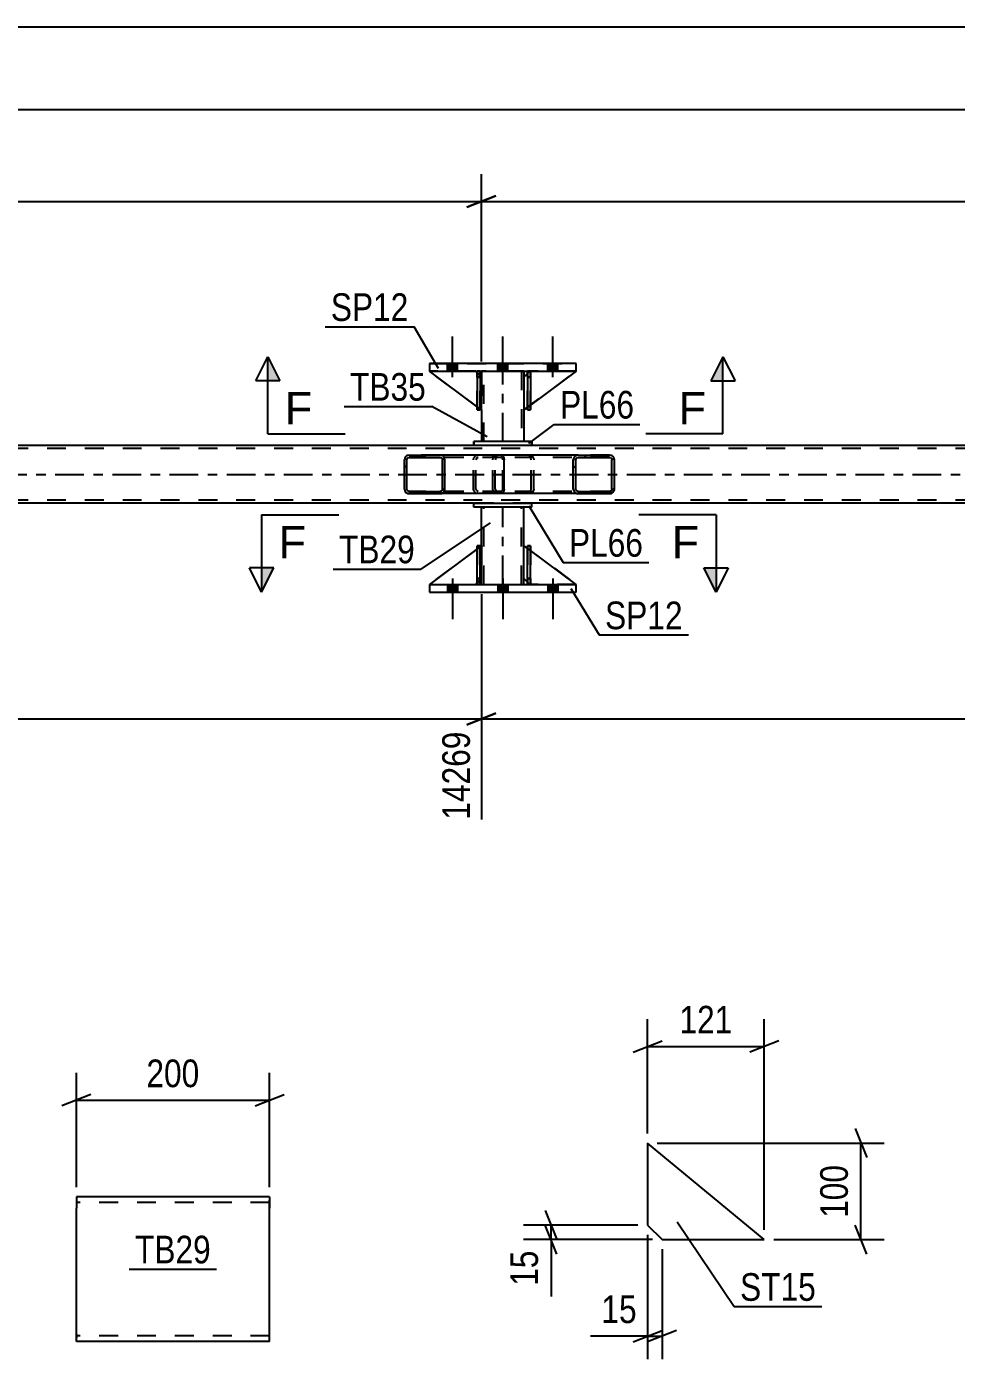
# Model space of a CAD drawing. Header units: millimetres. Extents: x 0 to 841, y 0 to 594.
# Drawn here: x 548.6 to 644.9, y 136.1 to 274.2 of the extents above; entities that cross this region are included whole.
import ezdxf

# ---------------------------------------------------------------- set-up
doc = ezdxf.new("R2010")
doc.units = ezdxf.units.MM
doc.linetypes.add('DXK_LINE_DOT2', pattern=[3.9198, 1.9599, -1.9599])
doc.linetypes.add('DXK_LINE_DOT3', pattern=[5.9187, 2.979, -0.9799, 0.9799, -0.9799])
doc.styles.add('Arial', font='arial.ttf', dxfattribs={"height": 0.2})
doc.styles.add('Arial Narrow', font='ARIALN.TTF', dxfattribs={"height": 0.2})

# ---------------------------------------------------------------- blocks, each defined once
blk = doc.blocks.new('Part-232924716-19037 - 19036')
at = {"color": 2, "linetype": 'Continuous'}
for p, q in [((612.94, 158.54), (612.94, 150.04)), ((625.03, 148.54), (612.94, 158.54)), ((612.94, 150.04), (614.44, 148.54)), ((614.44, 148.54), (625.03, 148.54))]:
    blk.add_line(p, q, dxfattribs=at)
blk = doc.blocks.new('Part-232924716-3666 - 3540')
at = {"color": 2, "linetype": 'Continuous'}
for p, q in [((594.94, 224.81), (600.94, 224.81)), ((594.94, 224.41), (594.94, 224.81)), ((600.94, 224.41), (594.94, 224.41)), ((600.94, 224.41), (600.94, 224.81))]:
    blk.add_line(p, q, dxfattribs=at)
at = {"color": 7, "linetype": 'DXK_LINE_DOT2'}
for p, q in [((600.94, 224.81), (594.94, 224.81)), ((600.94, 224.41), (594.94, 224.41))]:
    blk.add_line(p, q, dxfattribs=at)
blk = doc.blocks.new('Part-232924716-3682 - 3540')
at = {"color": 7, "linetype": 'DXK_LINE_DOT2'}
for p, q in [((595.29, 237.89), (595.29, 238.49)), ((595.29, 238.49), (595.29, 238.49)), ((595.29, 238.49), (595.29, 234.49)), ((595.61, 238.49), (595.29, 238.49)), ((595.29, 234.49), (595.29, 237.89)), ((595.29, 237.89), (595.61, 237.89)), ((595.61, 237.89), (595.61, 238.49)), ((595.61, 234.49), (595.61, 238.49)), ((595.61, 237.89), (595.61, 234.49)), ((595.29, 234.49), (595.61, 234.49))]:
    blk.add_line(p, q, dxfattribs=at)
blk = doc.blocks.new('Bolt-232924716-3545 - 3540')
at = {"linetype": 'Continuous'}
for points in [[(593.26, 216.41), (592.22, 216.41), (592.22, 215.61), (593.26, 215.61)], [(593.26, 216.41), (592.22, 216.41), (592.22, 215.61), (593.26, 215.61)], [(593.26, 216.41), (592.22, 216.41), (592.22, 215.61), (593.26, 215.61)], [(598.46, 216.41), (597.42, 216.41), (597.42, 215.61), (598.46, 215.61)], [(598.46, 216.41), (597.42, 216.41), (597.42, 215.61), (598.46, 215.61)], [(603.66, 216.41), (602.62, 216.41), (602.62, 215.61), (603.66, 215.61)], [(603.66, 216.41), (602.62, 216.41), (602.62, 215.61), (603.66, 215.61)], [(603.66, 216.41), (602.62, 216.41), (602.62, 215.61), (603.66, 215.61)]]:
    blk.add_hatch(color=1, dxfattribs=at).paths.add_polyline_path(points)
at = {"color": 1, "linetype": 'Continuous'}
for p, q in [((592.74, 217.01), (592.74, 212.81)), ((592.74, 217.01), (592.74, 212.81)), ((592.74, 217.01), (592.74, 212.81)), ((597.94, 217.01), (597.94, 212.81)), ((597.94, 217.01), (597.94, 212.81)), ((603.14, 217.01), (603.14, 212.81)), ((603.14, 217.01), (603.14, 212.81)), ((603.14, 217.01), (603.14, 212.81)), ((592.22, 216.41), (592.22, 215.61)), ((592.22, 216.41), (592.22, 215.61)), ((592.22, 216.41), (592.22, 215.61)), ((593.26, 216.41), (593.26, 215.61)), ((593.26, 216.41), (593.26, 215.61)), ((593.26, 216.41), (593.26, 215.61)), ((597.42, 216.41), (597.42, 215.61)), ((597.42, 216.41), (597.42, 215.61)), ((598.46, 216.41), (598.46, 215.61)), ((598.46, 216.41), (598.46, 215.61)), ((602.62, 216.41), (602.62, 215.61)), ((602.62, 216.41), (602.62, 215.61)), ((602.62, 216.41), (602.62, 215.61)), ((603.66, 216.41), (603.66, 215.61)), ((603.66, 216.41), (603.66, 215.61)), ((603.66, 216.41), (603.66, 215.61))]:
    blk.add_line(p, q, dxfattribs=at)
blk = doc.blocks.new('Bolt-232924716-3546 - 3540')
at = {"linetype": 'Continuous'}
for points in [[(592.22, 238.49), (593.26, 238.49), (593.26, 239.29), (592.22, 239.29)], [(592.22, 238.49), (593.26, 238.49), (593.26, 239.29), (592.22, 239.29)], [(592.22, 238.49), (593.26, 238.49), (593.26, 239.29), (592.22, 239.29)], [(597.42, 238.49), (598.46, 238.49), (598.46, 239.29), (597.42, 239.29)], [(597.42, 238.49), (598.46, 238.49), (598.46, 239.29), (597.42, 239.29)], [(602.62, 238.49), (603.66, 238.49), (603.66, 239.29), (602.62, 239.29)], [(602.62, 238.49), (603.66, 238.49), (603.66, 239.29), (602.62, 239.29)], [(602.62, 238.49), (603.66, 238.49), (603.66, 239.29), (602.62, 239.29)]]:
    blk.add_hatch(color=1, dxfattribs=at).paths.add_polyline_path(points)
at = {"color": 1, "linetype": 'Continuous'}
for p, q in [((592.74, 237.89), (592.74, 242.09)), ((592.74, 237.89), (592.74, 242.09)), ((592.74, 237.89), (592.74, 242.09)), ((597.94, 237.89), (597.94, 242.09)), ((597.94, 237.89), (597.94, 242.09)), ((603.14, 237.89), (603.14, 242.09)), ((603.14, 237.89), (603.14, 242.09)), ((603.14, 237.89), (603.14, 242.09)), ((592.22, 238.49), (592.22, 239.29)), ((592.22, 238.49), (592.22, 239.29)), ((592.22, 238.49), (592.22, 239.29)), ((593.26, 238.49), (593.26, 239.29)), ((593.26, 238.49), (593.26, 239.29)), ((593.26, 238.49), (593.26, 239.29)), ((597.42, 238.49), (597.42, 239.29)), ((597.42, 238.49), (597.42, 239.29)), ((598.46, 238.49), (598.46, 239.29)), ((598.46, 238.49), (598.46, 239.29)), ((602.62, 238.49), (602.62, 239.29)), ((602.62, 238.49), (602.62, 239.29)), ((602.62, 238.49), (602.62, 239.29)), ((603.66, 238.49), (603.66, 239.29)), ((603.66, 238.49), (603.66, 239.29)), ((603.66, 238.49), (603.66, 239.29))]:
    blk.add_line(p, q, dxfattribs=at)
blk = doc.blocks.new('Part-232924716-3637 - 3540')
at = {"color": 2, "linetype": 'Continuous'}
for p, q in [((600.49, 216.41), (600.49, 220.41)), ((600.49, 220.41), (600.81, 220.41)), ((600.81, 216.41), (600.81, 220.41)), ((600.49, 216.41), (600.49, 216.41)), ((600.81, 216.41), (600.49, 216.41))]:
    blk.add_line(p, q, dxfattribs=at)
at = {"color": 7, "linetype": 'DXK_LINE_DOT2'}
for p, q in [((600.49, 220.41), (600.49, 217.01)), ((600.81, 217.01), (600.81, 220.41)), ((600.49, 217.01), (600.49, 216.41)), ((600.49, 217.01), (600.81, 217.01)), ((600.81, 216.41), (600.81, 217.01)), ((600.81, 216.41), (600.81, 216.41))]:
    blk.add_line(p, q, dxfattribs=at)
blk = doc.blocks.new('Part-232924716-3631 - 3540')
at = {"color": 2, "linetype": 'Continuous'}
for p, q in [((605.54, 239.29), (590.34, 239.29)), ((590.34, 239.29), (590.34, 238.49)), ((605.54, 238.49), (605.54, 239.29)), ((590.34, 238.49), (605.54, 238.49))]:
    blk.add_line(p, q, dxfattribs=at)
at = {"color": 7, "linetype": 'DXK_LINE_DOT2'}
for p, q in [((590.34, 239.29), (605.54, 239.29)), ((590.34, 238.49), (605.54, 238.49))]:
    blk.add_line(p, q, dxfattribs=at)
blk = doc.blocks.new('Part-232924716-3646 - 3540')
at = {"color": 7, "linetype": 'DXK_LINE_DOT2'}
for p, q in [((600.14, 217.01), (600.14, 220.41)), ((600.14, 220.41), (605.54, 216.41)), ((600.74, 216.41), (600.14, 217.01)), ((605.54, 216.41), (600.74, 216.41))]:
    blk.add_line(p, q, dxfattribs=at)
blk = doc.blocks.new('Part-232924716-3661 - 3540')
at = {"color": 2, "linetype": 'Continuous'}
for p, q in [((600.94, 231.21), (594.94, 231.21)), ((594.94, 230.81), (594.94, 231.21)), ((600.94, 230.81), (594.94, 230.81)), ((600.94, 231.21), (600.94, 230.81))]:
    blk.add_line(p, q, dxfattribs=at)
at = {"color": 7, "linetype": 'DXK_LINE_DOT2'}
for p, q in [((594.94, 231.21), (594.94, 230.81)), ((600.94, 230.81), (600.94, 231.21))]:
    blk.add_line(p, q, dxfattribs=at)
blk = doc.blocks.new('Part-232924716-3621 - 3540')
at = {"color": 2, "linetype": 'Continuous'}
for p, q in [((600.14, 217.01), (600.14, 220.41)), ((600.49, 220.14), (600.14, 220.41)), ((605.54, 216.41), (600.81, 219.91)), ((600.49, 216.65), (600.14, 217.01))]:
    blk.add_line(p, q, dxfattribs=at)
at = {"color": 7, "linetype": 'DXK_LINE_DOT2'}
for p, q in [((600.81, 219.91), (600.49, 220.14)), ((600.74, 216.41), (600.49, 216.65)), ((605.54, 216.41), (600.74, 216.41)), ((605.54, 216.41), (605.54, 216.41)), ((605.54, 216.41), (605.54, 216.41))]:
    blk.add_line(p, q, dxfattribs=at)
blk = doc.blocks.new('Part-232924716-3626 - 3540')
at = {"color": 2, "linetype": 'Continuous'}
for p, q in [((590.34, 216.41), (590.34, 215.61)), ((590.34, 216.41), (605.54, 216.41)), ((590.34, 215.61), (605.54, 215.61)), ((605.54, 215.61), (605.54, 216.41))]:
    blk.add_line(p, q, dxfattribs=at)
at = {"color": 7, "linetype": 'DXK_LINE_DOT2'}
for p, q in [((590.34, 216.41), (605.54, 216.41)), ((590.34, 215.61), (605.54, 215.61))]:
    blk.add_line(p, q, dxfattribs=at)
blk = doc.blocks.new('Part-232924716-3634 - 3540')
at = {"color": 2, "linetype": 'Continuous'}
for p, q in [((594.94, 230.81), (345.53, 230.81)), ((736.94, 230.81), (600.94, 230.81)), ((594.94, 224.81), (78.1, 224.81)), ((736.94, 224.81), (600.94, 224.81))]:
    blk.add_line(p, q, dxfattribs=at)
at = {"color": 7, "linetype": 'DXK_LINE_DOT2'}
for p, q in [((600.94, 230.81), (594.94, 230.81)), ((736.94, 230.49), (78.1, 230.49)), ((736.94, 225.13), (78.1, 225.13)), ((600.94, 224.81), (594.94, 224.81))]:
    blk.add_line(p, q, dxfattribs=at)
at = {"color": 7, "linetype": 'DXK_LINE_DOT3'}
blk.add_line((78.1, 227.81), (736.94, 227.81), dxfattribs=at)
blk = doc.blocks.new('Part-232924716-3635 - 3540')
at = {"color": 7, "linetype": 'DXK_LINE_DOT2'}
for p, q in [((600.81, 220.41), (600.49, 220.41)), ((600.49, 217.01), (600.49, 220.41)), ((600.49, 216.41), (600.49, 220.41)), ((600.81, 220.41), (600.81, 217.01)), ((600.81, 216.41), (600.81, 220.41)), ((600.81, 217.01), (600.49, 217.01)), ((600.49, 216.41), (600.49, 217.01)), ((600.81, 217.01), (600.81, 216.41)), ((600.81, 216.41), (600.49, 216.41)), ((600.81, 216.41), (600.81, 216.41))]:
    blk.add_line(p, q, dxfattribs=at)
blk = doc.blocks.new('Part-232924716-3636 - 3540')
at = {"color": 2, "linetype": 'Continuous'}
for p, q in [((595.29, 216.41), (595.29, 220.41)), ((595.29, 220.41), (595.61, 220.41)), ((595.61, 216.41), (595.61, 220.41)), ((595.29, 216.41), (595.29, 216.41)), ((595.61, 216.41), (595.29, 216.41))]:
    blk.add_line(p, q, dxfattribs=at)
at = {"color": 7, "linetype": 'DXK_LINE_DOT2'}
for p, q in [((595.29, 220.41), (595.29, 217.01)), ((595.61, 217.01), (595.61, 220.41)), ((595.29, 217.01), (595.29, 216.41)), ((595.29, 217.01), (595.61, 217.01)), ((595.61, 216.41), (595.61, 217.01)), ((595.61, 216.41), (595.61, 216.41))]:
    blk.add_line(p, q, dxfattribs=at)
blk = doc.blocks.new('Part-232924716-3640 - 3540')
at = {"color": 7, "linetype": 'DXK_LINE_DOT2'}
for p, q in [((595.74, 220.41), (590.34, 216.41)), ((595.74, 217.01), (595.74, 220.41)), ((595.74, 220.41), (595.74, 217.01)), ((595.14, 216.41), (595.74, 217.01)), ((595.74, 217.01), (595.14, 216.41)), ((595.74, 217.01), (595.74, 217.01)), ((590.34, 216.41), (595.14, 216.41))]:
    blk.add_line(p, q, dxfattribs=at)
blk = doc.blocks.new('Part-232924716-3643 - 3540')
at = {"color": 2, "linetype": 'Continuous'}
for p, q in [((595.29, 220.08), (590.34, 216.41)), ((595.74, 220.41), (595.61, 220.31)), ((595.74, 217.01), (595.74, 220.41)), ((595.74, 217.01), (595.61, 216.88)), ((595.74, 217.01), (595.74, 217.01)), ((595.29, 216.56), (595.14, 216.41))]:
    blk.add_line(p, q, dxfattribs=at)
at = {"color": 7, "linetype": 'DXK_LINE_DOT2'}
for p, q in [((595.61, 220.31), (595.29, 220.08)), ((595.74, 217.01), (595.74, 220.41)), ((595.74, 217.01), (595.14, 216.41)), ((595.61, 216.88), (595.29, 216.56)), ((590.34, 216.41), (595.14, 216.41))]:
    blk.add_line(p, q, dxfattribs=at)
blk = doc.blocks.new('Part-232924716-3681 - 3540')
at = {"color": 2, "linetype": 'Continuous'}
for p, q in [((595.74, 220.41), (595.74, 224.41)), ((600.14, 220.41), (600.14, 224.41)), ((595.74, 216.41), (595.74, 217.01)), ((600.14, 216.41), (600.14, 217.01))]:
    blk.add_line(p, q, dxfattribs=at)
at = {"color": 7, "linetype": 'DXK_LINE_DOT2'}
for p, q in [((600.14, 224.41), (595.74, 224.41)), ((595.98, 216.41), (595.98, 224.41)), ((599.9, 216.41), (599.9, 224.41)), ((595.74, 217.01), (595.74, 220.41)), ((600.14, 217.01), (600.14, 220.41)), ((595.74, 216.41), (600.14, 216.41))]:
    blk.add_line(p, q, dxfattribs=at)
at = {"color": 7, "linetype": 'DXK_LINE_DOT3'}
blk.add_line((597.94, 216.41), (597.94, 224.41), dxfattribs=at)
blk = doc.blocks.new('Part-232924716-3683 - 3540')
at = {"color": 7, "linetype": 'DXK_LINE_DOT2'}
for p, q in [((600.49, 237.89), (600.49, 238.49)), ((600.49, 238.49), (600.49, 238.49)), ((600.49, 238.49), (600.49, 234.49)), ((600.81, 238.49), (600.49, 238.49)), ((600.49, 234.49), (600.49, 237.89)), ((600.49, 237.89), (600.81, 237.89)), ((600.81, 237.89), (600.81, 238.49)), ((600.81, 234.49), (600.81, 238.49)), ((600.81, 237.89), (600.81, 234.49)), ((600.49, 234.49), (600.81, 234.49))]:
    blk.add_line(p, q, dxfattribs=at)
blk = doc.blocks.new('Part-232924716-3684 - 3540')
at = {"color": 2, "linetype": 'Continuous'}
for p, q in [((595.61, 238.49), (595.29, 238.49)), ((595.29, 238.49), (595.29, 234.49)), ((595.61, 238.49), (595.61, 238.49)), ((595.61, 238.49), (595.61, 234.49)), ((595.61, 234.49), (595.29, 234.49))]:
    blk.add_line(p, q, dxfattribs=at)
at = {"color": 7, "linetype": 'DXK_LINE_DOT2'}
for p, q in [((595.29, 237.89), (595.29, 238.49)), ((595.61, 237.89), (595.29, 237.89)), ((595.29, 237.89), (595.29, 234.49)), ((595.61, 237.89), (595.61, 238.49)), ((595.61, 238.49), (595.61, 238.49)), ((595.61, 234.49), (595.61, 237.89))]:
    blk.add_line(p, q, dxfattribs=at)
blk = doc.blocks.new('Part-232924716-3703 - 3540')
at = {"color": 2, "linetype": 'Continuous'}
for p, q in [((600.81, 238.49), (600.49, 238.49)), ((600.49, 238.49), (600.49, 234.49)), ((600.81, 238.49), (600.81, 238.49)), ((600.81, 238.49), (600.81, 234.49)), ((600.81, 234.49), (600.49, 234.49))]:
    blk.add_line(p, q, dxfattribs=at)
at = {"color": 7, "linetype": 'DXK_LINE_DOT2'}
for p, q in [((600.49, 237.89), (600.49, 238.49)), ((600.81, 237.89), (600.49, 237.89)), ((600.49, 237.89), (600.49, 234.49)), ((600.81, 237.89), (600.81, 238.49)), ((600.81, 238.49), (600.81, 238.49)), ((600.81, 234.49), (600.81, 237.89))]:
    blk.add_line(p, q, dxfattribs=at)
blk = doc.blocks.new('Part-232924716-3706 - 3540')
at = {"color": 7, "linetype": 'DXK_LINE_DOT2'}
for p, q in [((595.74, 234.49), (590.34, 238.49)), ((590.34, 238.49), (595.14, 238.49)), ((595.14, 238.49), (595.74, 237.89)), ((595.74, 237.89), (595.14, 238.49)), ((595.74, 237.89), (595.74, 234.49)), ((595.74, 237.89), (595.74, 237.89)), ((595.74, 237.89), (595.74, 234.49))]:
    blk.add_line(p, q, dxfattribs=at)
blk = doc.blocks.new('Part-232924716-3709 - 3540')
at = {"color": 2, "linetype": 'Continuous'}
for p, q in [((595.29, 234.82), (590.34, 238.49)), ((595.29, 238.33), (595.14, 238.49)), ((595.74, 237.89), (595.61, 238.01)), ((595.74, 237.89), (595.74, 237.89)), ((595.74, 234.49), (595.74, 237.89)), ((595.61, 234.58), (595.74, 234.49)), ((595.74, 234.49), (595.74, 234.49))]:
    blk.add_line(p, q, dxfattribs=at)
at = {"color": 7, "linetype": 'DXK_LINE_DOT2'}
for p, q in [((595.14, 238.49), (590.34, 238.49)), ((595.14, 238.49), (595.74, 237.89)), ((595.61, 238.01), (595.29, 238.33)), ((595.74, 237.89), (595.74, 234.49)), ((595.61, 234.58), (595.29, 234.82))]:
    blk.add_line(p, q, dxfattribs=at)
blk = doc.blocks.new('Part-232924716-3712 - 3540')
at = {"color": 7, "linetype": 'DXK_LINE_DOT2'}
for p, q in [((600.74, 238.49), (600.14, 237.89)), ((600.14, 234.49), (605.54, 238.49)), ((600.14, 237.89), (600.14, 234.49)), ((605.54, 238.49), (600.74, 238.49))]:
    blk.add_line(p, q, dxfattribs=at)
blk = doc.blocks.new('Part-232924716-3715 - 3540')
at = {"color": 2, "linetype": 'Continuous'}
for p, q in [((600.49, 238.24), (600.14, 237.89)), ((600.14, 237.89), (600.14, 234.49)), ((605.54, 238.49), (600.81, 234.99)), ((600.49, 234.75), (600.14, 234.49))]:
    blk.add_line(p, q, dxfattribs=at)
at = {"color": 7, "linetype": 'DXK_LINE_DOT2'}
for p, q in [((600.74, 238.49), (600.49, 238.24)), ((605.54, 238.49), (600.74, 238.49)), ((600.81, 234.99), (600.49, 234.75))]:
    blk.add_line(p, q, dxfattribs=at)
blk = doc.blocks.new('Part-232924716-3716 - 3540')
at = {"color": 7, "linetype": 'DXK_LINE_DOT2'}
for p, q in [((595.61, 220.41), (595.29, 220.41)), ((595.29, 217.01), (595.29, 220.41)), ((595.29, 216.41), (595.29, 220.41)), ((595.61, 220.41), (595.61, 217.01)), ((595.61, 216.41), (595.61, 220.41)), ((595.61, 217.01), (595.29, 217.01)), ((595.29, 216.41), (595.29, 217.01)), ((595.61, 217.01), (595.61, 216.41)), ((595.61, 216.41), (595.29, 216.41)), ((595.61, 216.41), (595.61, 216.41))]:
    blk.add_line(p, q, dxfattribs=at)
blk = doc.blocks.new('Part-232924716-3799 - 3540')
at = {"linetype": 'Continuous'}
h = blk.add_hatch(dxfattribs=at)
h.set_pattern_fill('', scale=0.7, style=0, pattern_type=0)
h.set_pattern_definition([(45, (609.4706, 229.5111), (-1.57154, 1.57154), [])])
h.paths.add_polyline_path([(609.51, 229.33), (609.47, 229.51), (609.36, 229.67), (609.19, 229.77), (609, 229.81), (605.76, 229.81), (605.57, 229.77), (605.4, 229.67), (605.29, 229.51), (605.25, 229.33), (605.25, 226.29), (605.29, 226.1), (605.4, 225.95), (605.57, 225.84), (605.76, 225.81), (609, 225.81), (609.19, 225.84), (609.36, 225.95), (609.47, 226.1), (609.51, 226.29)])
h.paths.add_polyline_path([(609.23, 226.2), (609.18, 226.12), (609.1, 226.07), (609, 226.05), (605.76, 226.05), (605.67, 226.07), (605.58, 226.12), (605.53, 226.2), (605.51, 226.29), (605.51, 229.33), (605.53, 229.42), (605.58, 229.5), (605.67, 229.55), (605.76, 229.57), (609, 229.57), (609.1, 229.55), (609.18, 229.5), (609.23, 229.42), (609.25, 229.33), (609.25, 226.29)])
at = {"color": 7, "linetype": 'DXK_LINE_DOT2'}
for p, q in [((596.9, 229.33), (596.94, 229.51)), ((596.9, 226.29), (596.9, 229.33)), ((597.18, 229.42), (597.16, 229.33)), ((597.16, 226.29), (597.16, 229.33)), ((597.23, 229.5), (597.18, 229.42)), ((597.22, 229.77), (597.41, 229.81)), ((597.32, 229.55), (597.23, 229.5)), ((597.41, 229.57), (597.32, 229.55)), ((597.82, 229.81), (597.41, 229.81)), ((609, 229.57), (597.41, 229.57)), ((600.65, 229.81), (600.84, 229.77)), ((600.75, 229.55), (600.65, 229.57)), ((600.83, 229.5), (600.75, 229.55)), ((600.89, 229.42), (600.83, 229.5)), ((600.9, 229.33), (600.89, 229.42)), ((600.9, 226.29), (600.9, 229.33)), ((601.12, 229.51), (601.16, 229.33)), ((601.16, 226.29), (601.16, 229.33)), ((609, 229.81), (605.76, 229.81)), ((596.94, 226.1), (596.9, 226.29)), ((597.16, 226.29), (597.18, 226.2)), ((597.18, 226.2), (597.23, 226.12)), ((597.41, 225.81), (597.22, 225.84)), ((597.23, 226.12), (597.32, 226.07)), ((597.32, 226.07), (597.41, 226.05)), ((609, 226.05), (597.41, 226.05)), ((597.82, 225.81), (597.41, 225.81)), ((600.65, 226.05), (600.75, 226.07)), ((600.84, 225.84), (600.65, 225.81)), ((600.75, 226.07), (600.83, 226.12)), ((600.83, 226.12), (600.89, 226.2)), ((600.89, 226.2), (600.9, 226.29)), ((601.16, 226.29), (601.12, 226.1)), ((609, 225.81), (605.76, 225.81))]:
    blk.add_line(p, q, dxfattribs=at)
at = {"color": 2, "linetype": 'Continuous'}
for p, q in [((605.76, 229.81), (597.82, 229.81)), ((605.29, 229.51), (605.25, 229.33)), ((605.25, 226.29), (605.25, 229.33)), ((605.51, 229.33), (605.53, 229.42)), ((605.51, 226.29), (605.51, 229.33)), ((605.53, 229.42), (605.58, 229.5)), ((605.76, 229.81), (605.57, 229.77)), ((605.58, 229.5), (605.67, 229.55)), ((605.67, 229.55), (605.76, 229.57)), ((605.76, 229.81), (609, 229.81)), ((605.76, 229.57), (609, 229.57)), ((609.19, 229.77), (609, 229.81)), ((609, 229.57), (609.1, 229.55)), ((609.1, 229.55), (609.18, 229.5)), ((609.18, 229.5), (609.23, 229.42)), ((609.23, 229.42), (609.25, 229.33)), ((609.25, 226.29), (609.25, 229.33)), ((609.51, 229.33), (609.47, 229.51)), ((609.51, 226.29), (609.51, 229.33)), ((605.76, 225.81), (597.82, 225.81)), ((605.25, 226.29), (605.29, 226.1)), ((605.53, 226.2), (605.51, 226.29)), ((605.58, 226.12), (605.53, 226.2)), ((605.57, 225.84), (605.76, 225.81)), ((605.67, 226.07), (605.58, 226.12)), ((605.76, 226.05), (605.67, 226.07)), ((605.76, 226.05), (609, 226.05)), ((605.76, 225.81), (609, 225.81)), ((609.1, 226.07), (609, 226.05)), ((609, 225.81), (609.19, 225.84)), ((609.18, 226.12), (609.1, 226.07)), ((609.23, 226.2), (609.18, 226.12)), ((609.25, 226.29), (609.23, 226.2)), ((609.47, 226.1), (609.51, 226.29))]:
    blk.add_line(p, q, dxfattribs=at)
at = {"color": 7, "linetype": 'DXK_LINE_DOT2'}
for centre, start, end in [((597.39, 229.31), 110.7583, 155.68), ((600.67, 229.31), 24.32, 69.2417), ((597.39, 226.31), 204.32, 249.2417), ((600.67, 226.31), 290.7583, 335.68)]:
    blk.add_arc(centre, 0.496, start, end, dxfattribs=at)
at = {"color": 2, "linetype": 'Continuous'}
for centre, start, end in [((605.74, 229.31), 110.7583, 155.68), ((609.02, 229.31), 24.32, 69.2417), ((605.74, 226.31), 204.32, 249.2417), ((609.02, 226.31), 290.7583, 335.68)]:
    blk.add_arc(centre, 0.496, start, end, dxfattribs=at)
blk = doc.blocks.new('Part-232924716-3800 - 3540')
at = {"linetype": 'Continuous'}
h = blk.add_hatch(dxfattribs=at)
h.set_pattern_fill('', scale=0.7, style=0, pattern_type=0)
h.set_pattern_definition([(45, (591.9115, 229.5111), (-1.57154, 1.57154), [])])
h.paths.add_polyline_path([(591.95, 229.33), (591.91, 229.51), (591.8, 229.67), (591.64, 229.77), (591.45, 229.81), (588.26, 229.81), (588.07, 229.77), (587.91, 229.67), (587.8, 229.51), (587.76, 229.33), (587.76, 226.29), (587.8, 226.1), (587.91, 225.95), (588.07, 225.84), (588.26, 225.81), (591.45, 225.81), (591.64, 225.84), (591.8, 225.95), (591.91, 226.1), (591.95, 226.29)])
h.paths.add_polyline_path([(591.68, 226.2), (591.62, 226.12), (591.54, 226.07), (591.45, 226.05), (588.26, 226.05), (588.17, 226.07), (588.09, 226.12), (588.03, 226.2), (588.01, 226.29), (588.01, 229.33), (588.03, 229.42), (588.09, 229.5), (588.17, 229.55), (588.26, 229.57), (591.45, 229.57), (591.54, 229.55), (591.62, 229.5), (591.68, 229.42), (591.7, 229.33), (591.7, 226.29)])
at = {"color": 2, "linetype": 'Continuous'}
for p, q in [((587.8, 229.51), (587.76, 229.33)), ((587.76, 226.29), (587.76, 229.33)), ((588.01, 229.33), (588.03, 229.42)), ((588.01, 226.29), (588.01, 229.33)), ((588.03, 229.42), (588.09, 229.5)), ((588.26, 229.81), (588.07, 229.77)), ((588.09, 229.5), (588.17, 229.55)), ((588.17, 229.55), (588.26, 229.57)), ((588.26, 229.81), (591.45, 229.81)), ((588.26, 229.57), (591.45, 229.57)), ((597.82, 229.81), (591.45, 229.81)), ((591.64, 229.77), (591.45, 229.81)), ((591.45, 229.57), (591.54, 229.55)), ((591.54, 229.55), (591.62, 229.5)), ((591.62, 229.5), (591.68, 229.42)), ((591.68, 229.42), (591.7, 229.33)), ((591.7, 226.29), (591.7, 229.33)), ((591.95, 229.33), (591.91, 229.51)), ((591.95, 226.29), (591.95, 229.33)), ((597.82, 229.81), (597.92, 229.77)), ((597.92, 229.77), (598.01, 229.67)), ((598.01, 229.67), (598.07, 229.51)), ((598.07, 229.51), (598.09, 229.33)), ((598.09, 226.29), (598.09, 229.33)), ((587.76, 226.29), (587.8, 226.1)), ((588.03, 226.2), (588.01, 226.29)), ((588.09, 226.12), (588.03, 226.2)), ((588.07, 225.84), (588.26, 225.81)), ((588.17, 226.07), (588.09, 226.12)), ((588.26, 226.05), (588.17, 226.07)), ((588.26, 226.05), (591.45, 226.05)), ((588.26, 225.81), (591.45, 225.81)), ((591.54, 226.07), (591.45, 226.05)), ((591.45, 225.81), (591.64, 225.84)), ((597.82, 225.81), (591.45, 225.81)), ((591.62, 226.12), (591.54, 226.07)), ((591.68, 226.2), (591.62, 226.12)), ((591.7, 226.29), (591.68, 226.2)), ((591.91, 226.1), (591.95, 226.29)), ((597.92, 225.84), (597.82, 225.81)), ((598.01, 225.95), (597.92, 225.84)), ((598.07, 226.1), (598.01, 225.95)), ((598.09, 226.29), (598.07, 226.1))]:
    blk.add_line(p, q, dxfattribs=at)
at = {"color": 7, "linetype": 'DXK_LINE_DOT2'}
for p, q in [((591.45, 229.81), (588.26, 229.81)), ((597.82, 229.57), (588.26, 229.57)), ((594.91, 229.33), (594.95, 229.51)), ((594.91, 226.29), (594.91, 229.33)), ((595.18, 229.42), (595.16, 229.33)), ((595.16, 226.29), (595.16, 229.33)), ((595.24, 229.5), (595.18, 229.42)), ((595.22, 229.77), (595.41, 229.81)), ((595.24, 229.5), (595.26, 229.51)), ((595.26, 229.51), (595.32, 229.55)), ((595.32, 229.55), (595.41, 229.57)), ((596.9, 229.57), (596.9, 229.81)), ((597.87, 229.55), (597.82, 229.57)), ((597.91, 229.5), (597.87, 229.55)), ((597.94, 229.42), (597.91, 229.5)), ((597.95, 229.33), (597.94, 229.42)), ((597.95, 226.29), (597.95, 229.33)), ((597.82, 226.05), (588.26, 226.05)), ((591.45, 225.81), (588.26, 225.81)), ((594.95, 226.1), (594.91, 226.29)), ((595.16, 226.29), (595.18, 226.2)), ((595.18, 226.2), (595.24, 226.12)), ((595.41, 225.81), (595.22, 225.84)), ((595.24, 226.12), (595.32, 226.07)), ((595.32, 226.07), (595.41, 226.05)), ((596.9, 225.81), (596.9, 226.05)), ((597.82, 226.05), (597.87, 226.07)), ((597.87, 226.07), (597.91, 226.12)), ((597.91, 226.12), (597.94, 226.2)), ((597.94, 226.2), (597.95, 226.29))]:
    blk.add_line(p, q, dxfattribs=at)
at = {"color": 2, "linetype": 'Continuous'}
for centre, start, end in [((588.25, 229.31), 111.1941, 156.1506), ((591.46, 229.31), 23.8494, 68.8059), ((588.25, 226.3), 203.8494, 248.8059), ((591.46, 226.3), 291.1941, 336.1506)]:
    blk.add_arc(centre, 0.492, start, end, dxfattribs=at)
at = {"color": 7, "linetype": 'DXK_LINE_DOT2'}
for centre, start, end in [((595.4, 229.31), 111.1941, 156.1506), ((595.4, 226.3), 203.8494, 248.8059)]:
    blk.add_arc(centre, 0.492, start, end, dxfattribs=at)
blk = doc.blocks.new('Part-232924716-3821 - 3540')
at = {"color": 2, "linetype": 'Continuous'}
for p, q in [((595.74, 238.49), (595.74, 237.89)), ((600.14, 238.49), (600.14, 237.89)), ((595.74, 234.49), (595.74, 231.21)), ((600.14, 234.49), (600.14, 231.21))]:
    blk.add_line(p, q, dxfattribs=at)
at = {"color": 7, "linetype": 'DXK_LINE_DOT2'}
for p, q in [((600.14, 238.49), (595.74, 238.49)), ((595.74, 237.89), (595.74, 234.49)), ((595.98, 231.21), (595.98, 238.49)), ((599.9, 238.49), (599.9, 231.21)), ((600.14, 237.89), (600.14, 234.49)), ((600.14, 231.21), (595.74, 231.21))]:
    blk.add_line(p, q, dxfattribs=at)
at = {"color": 7, "linetype": 'DXK_LINE_DOT3'}
blk.add_line((597.94, 231.21), (597.94, 238.49), dxfattribs=at)
blk = doc.blocks.new('Part-232924716-19021 - 19020')
at = {"color": 2, "linetype": 'Continuous'}
for p, q in [((553.79, 152.98), (553.79, 151.78)), ((573.79, 152.98), (553.79, 152.98)), ((573.79, 152.98), (573.79, 152.89)), ((573.79, 152.89), (573.79, 151.78)), ((553.79, 138.73), (553.79, 151.78)), ((573.79, 137.98), (573.79, 151.78)), ((553.79, 138.08), (553.79, 138.73)), ((553.79, 137.98), (553.79, 138.08)), ((573.79, 137.98), (553.79, 137.98))]:
    blk.add_line(p, q, dxfattribs=at)
at = {"color": 7, "linetype": 'DXK_LINE_DOT2'}
for p, q in [((573.79, 152.38), (553.79, 152.38)), ((573.79, 152.98), (573.79, 152.98)), ((573.79, 151.78), (573.79, 152.63)), ((553.79, 138.73), (553.79, 138.34)), ((553.79, 138.58), (553.79, 138.63)), ((573.79, 138.58), (553.79, 138.58)), ((573.79, 138.58), (573.79, 138.63)), ((553.79, 137.98), (553.79, 137.98))]:
    blk.add_line(p, q, dxfattribs=at)
blk = doc.blocks.new('StraightDimension-232924716-19286 - 19036')
at = {"color": 7, "linetype": 'Continuous'}
for p, q in [((634.43, 160.04), (635.63, 157.04)), ((613.94, 158.54), (637.43, 158.54)), ((635.03, 148.54), (635.03, 158.54)), ((635.63, 147.04), (634.43, 150.04)), ((626.03, 148.54), (637.43, 148.54))]:
    blk.add_line(p, q, dxfattribs=at)
at = {"color": 0}
blk.add_wipeout([(634.28, 156.88), (630.08, 156.88), (630.08, 150.19), (634.28, 150.19)], dxfattribs=at)
at = {"color": 3, "style": 'Arial Narrow'}
blk.add_text('100', height=2.863, rotation=90.0002, dxfattribs=at).set_placement((633.68, 150.79))
blk = doc.blocks.new('StraightDimension-232924716-19278 - 19036')
at = {"color": 7, "linetype": 'Continuous'}
for p, q in [((612.94, 159.54), (612.94, 171.39)), ((625.03, 149.54), (625.03, 171.39)), ((611.44, 167.94), (614.44, 169.14)), ((612.94, 168.54), (625.03, 168.54)), ((626.53, 169.14), (623.53, 167.94))]:
    blk.add_line(p, q, dxfattribs=at)
at = {"color": 0}
blk.add_wipeout([(622.33, 169.29), (622.33, 173.49), (615.64, 173.49), (615.64, 169.29)], dxfattribs=at)
at = {"color": 3, "style": 'Arial Narrow'}
blk.add_text('121', height=2.863, dxfattribs=at).set_placement((616.24, 169.89))
blk = doc.blocks.new('StraightDimension-232924716-19282 - 19036')
at = {"color": 7, "linetype": 'Continuous'}
for p, q in [((602.34, 151.54), (603.54, 148.54)), ((611.94, 150.04), (600.09, 150.04)), ((603.54, 147.04), (602.34, 150.04)), ((602.94, 148.54), (602.94, 150.04)), ((613.44, 148.54), (600.09, 148.54)), ((602.94, 148.54), (602.94, 142.63)), ((602.94, 148.54), (602.94, 142.63))]:
    blk.add_line(p, q, dxfattribs=at)
at = {"color": 0}
blk.add_wipeout([(602.19, 148.01), (597.99, 148.01), (597.99, 143.15), (602.19, 143.15)], dxfattribs=at)
at = {"color": 3, "style": 'Arial Narrow'}
blk.add_text('15', height=2.863, rotation=90.0002, dxfattribs=at).set_placement((601.59, 143.75))
blk = doc.blocks.new('StraightDimension-232924716-19274 - 19036')
at = {"color": 7, "linetype": 'Continuous'}
for p, q in [((612.94, 149.04), (612.94, 136.14)), ((614.44, 147.54), (614.44, 136.14)), ((612.94, 138.54), (607.03, 138.54)), ((612.94, 138.54), (607.03, 138.54)), ((611.44, 137.94), (614.44, 139.14)), ((615.94, 139.14), (612.94, 137.94)), ((612.94, 138.54), (614.44, 138.54))]:
    blk.add_line(p, q, dxfattribs=at)
at = {"color": 0}
blk.add_wipeout([(612.41, 139.29), (612.41, 143.49), (607.56, 143.49), (607.56, 139.29)], dxfattribs=at)
at = {"color": 3, "style": 'Arial Narrow'}
blk.add_text('15', height=2.863, dxfattribs=at).set_placement((608.16, 139.89))
blk = doc.blocks.new('StraightDimension-232924716-3874 - 3540')
at = {"color": 7, "linetype": 'Continuous'}
for p, q in [((595.74, 239.49), (595.74, 258.92)), ((340.33, 256.07), (595.74, 256.07)), ((594.24, 255.47), (597.24, 256.67))]:
    blk.add_line(p, q, dxfattribs=at)
blk = doc.blocks.new('StraightDimension-232924716-3973 - 3540')
at = {"color": 7, "linetype": 'Continuous'}
blk.add_line((66, 265.62), (749.04, 265.62), dxfattribs=at)
blk = doc.blocks.new('StraightDimension-232924716-3881 - 3540')
at = {"color": 7, "linetype": 'Continuous'}
for p, q in [((595.74, 239.49), (595.74, 258.92)), ((749.04, 231.81), (749.04, 258.92)), ((597.24, 256.67), (594.24, 255.47)), ((595.74, 256.07), (749.04, 256.07)), ((747.54, 255.47), (750.54, 256.67))]:
    blk.add_line(p, q, dxfattribs=at)
at = {"color": 0}
blk.add_wipeout([(676.64, 256.82), (676.64, 261.02), (668.13, 261.02), (668.13, 256.82)], dxfattribs=at)
at = {"color": 3, "style": 'Arial Narrow'}
blk.add_text('3897', height=2.863, dxfattribs=at).set_placement((668.73, 257.42))
blk = doc.blocks.new('StraightDimension-232924716-3889 - 3540')
at = {"color": 7, "linetype": 'Continuous'}
blk.add_line((65.2, 274.18), (749.84, 274.18), dxfattribs=at)
blk = doc.blocks.new('StraightDimension-232924716-3927 - 3540')
at = {"color": 7, "linetype": 'Continuous'}
for p, q in [((595.74, 215.41), (595.74, 192.04)), ((594.24, 201.88), (597.24, 203.08)), ((340.33, 202.48), (595.74, 202.48))]:
    blk.add_line(p, q, dxfattribs=at)
at = {"color": 0, "linetype": 'Continuous'}
blk.add_wipeout([(595.14, 201.78), (590.94, 201.78), (590.94, 191.44), (595.14, 191.44)], dxfattribs=at)
at = {"color": 3, "linetype": 'Continuous', "style": 'Arial Narrow'}
blk.add_text('14269', height=2.863, rotation=90.0002, dxfattribs=at).set_placement((594.54, 192.04))
blk = doc.blocks.new('StraightDimension-232924716-3935 - 3540')
at = {"color": 7, "linetype": 'Continuous'}
for p, q in [((749.04, 219.21), (749.04, 192.04)), ((595.74, 215.41), (595.74, 192.04)), ((597.24, 203.08), (594.24, 201.88)), ((747.54, 201.88), (750.54, 203.08)), ((595.74, 202.48), (749.04, 202.48))]:
    blk.add_line(p, q, dxfattribs=at)
at = {"color": 0}
blk.add_wipeout([(676.64, 203.23), (676.64, 207.43), (668.13, 207.43), (668.13, 203.23)], dxfattribs=at)
at = {"color": 3, "style": 'Arial Narrow'}
blk.add_text('3897', height=2.863, dxfattribs=at).set_placement((668.73, 203.83))
at = {"color": 0, "linetype": 'Continuous'}
blk.add_wipeout([(748.44, 201.78), (744.24, 201.78), (744.24, 191.44), (748.44, 191.44)], dxfattribs=at)
at = {"color": 3, "linetype": 'Continuous', "style": 'Arial Narrow'}
blk.add_text('18165', height=2.863, rotation=90.0002, dxfattribs=at).set_placement((747.84, 192.04))
blk = doc.blocks.new('StraightDimension-232924716-19262 - 19020')
at = {"color": 7, "linetype": 'Continuous'}
for p, q in [((553.79, 153.98), (553.79, 165.83)), ((573.79, 153.98), (573.79, 165.83)), ((555.29, 163.58), (552.29, 162.38)), ((553.79, 162.98), (573.79, 162.98)), ((572.29, 162.38), (575.29, 163.58))]:
    blk.add_line(p, q, dxfattribs=at)
at = {"color": 0}
blk.add_wipeout([(567.13, 163.73), (567.13, 167.93), (560.44, 167.93), (560.44, 163.73)], dxfattribs=at)
at = {"color": 3, "style": 'Arial Narrow'}
blk.add_text('200', height=2.863, dxfattribs=at).set_placement((561.04, 164.33))
blk = doc.blocks.new('Mark-232924716-19896 - 19036')
at = {"color": 0}
blk.add_wipeout([(630.38, 142.2), (630.38, 145.2), (622.52, 145.2), (622.52, 142.2)], dxfattribs=at)
blk.add_wipeout([(630.38, 142.2), (630.38, 145.2), (622.52, 145.2), (622.52, 142.2)], dxfattribs=at)
at = {"color": 30, "linetype": 'Continuous'}
for p, q in [((616, 150.39), (621.92, 141.6)), ((621.92, 141.6), (630.98, 141.6))]:
    blk.add_line(p, q, dxfattribs=at)
at = {"color": 3, "style": 'Arial Narrow'}
blk.add_text('ST15', height=2.863, dxfattribs=at).set_placement((622.52, 142.2))
blk = doc.blocks.new('Mark-232924716-3627 - 3540')
at = {"color": 0}
blk.add_wipeout([(588.18, 243.7), (588.18, 246.7), (580.14, 246.7), (580.14, 243.7)], dxfattribs=at)
blk.add_wipeout([(588.18, 243.7), (588.18, 246.7), (580.14, 246.7), (580.14, 243.7)], dxfattribs=at)
at = {"color": 30, "linetype": 'Continuous'}
for p in [(579.54, 243.1), (591.28, 238.77)]:
    blk.add_line(p, (588.78, 243.1), dxfattribs=at)
at = {"color": 3, "style": 'Arial Narrow'}
blk.add_text('SP12', height=2.863, dxfattribs=at).set_placement((580.14, 243.7))
blk = doc.blocks.new('Mark-232924716-3657 - 3540')
at = {"color": 0}
blk.add_wipeout([(611.55, 233.59), (611.55, 236.59), (603.88, 236.59), (603.88, 233.59)], dxfattribs=at)
blk.add_wipeout([(611.55, 233.59), (611.55, 236.59), (603.88, 236.59), (603.88, 233.59)], dxfattribs=at)
at = {"color": 30, "linetype": 'Continuous'}
for p, q in [((600.66, 231), (603.28, 232.99)), ((603.28, 232.99), (612.15, 232.99))]:
    blk.add_line(p, q, dxfattribs=at)
at = {"color": 3, "style": 'Arial Narrow'}
blk.add_text('PL66', height=2.863, dxfattribs=at).set_placement((603.88, 233.59))
blk = doc.blocks.new('Mark-232924716-3662 - 3540')
at = {"color": 0}
blk.add_wipeout([(612.47, 219.28), (612.47, 222.28), (604.8, 222.28), (604.8, 219.28)], dxfattribs=at)
blk.add_wipeout([(612.47, 219.28), (612.47, 222.28), (604.8, 222.28), (604.8, 219.28)], dxfattribs=at)
at = {"color": 30, "linetype": 'Continuous'}
for p, q in [((600.63, 224.54), (604.2, 218.68)), ((604.2, 218.68), (613.07, 218.68))]:
    blk.add_line(p, q, dxfattribs=at)
at = {"color": 3, "style": 'Arial Narrow'}
blk.add_text('PL66', height=2.863, dxfattribs=at).set_placement((604.8, 219.28))
blk = doc.blocks.new('Mark-232924716-3677 - 3540')
at = {"color": 0}
blk.add_wipeout([(588.85, 218.6), (588.85, 221.6), (580.99, 221.6), (580.99, 218.6)], dxfattribs=at)
blk.add_wipeout([(588.85, 218.6), (588.85, 221.6), (580.99, 221.6), (580.99, 218.6)], dxfattribs=at)
at = {"color": 30, "linetype": 'Continuous'}
for p in [(596.63, 222.8), (580.39, 218)]:
    blk.add_line(p, (589.45, 218), dxfattribs=at)
at = {"color": 3, "style": 'Arial Narrow'}
blk.add_text('TB29', height=2.863, dxfattribs=at).set_placement((580.99, 218.6))
blk = doc.blocks.new('Mark-232924716-3622 - 3540')
at = {"color": 0}
blk.add_wipeout([(616.58, 211.77), (616.58, 214.77), (608.54, 214.77), (608.54, 211.77)], dxfattribs=at)
blk.add_wipeout([(616.58, 211.77), (616.58, 214.77), (608.54, 214.77), (608.54, 211.77)], dxfattribs=at)
at = {"color": 30, "linetype": 'Continuous'}
for p, q in [((604.99, 215.99), (607.94, 211.17)), ((607.94, 211.17), (617.18, 211.17))]:
    blk.add_line(p, q, dxfattribs=at)
at = {"color": 3, "style": 'Arial Narrow'}
blk.add_text('SP12', height=2.863, dxfattribs=at).set_placement((608.54, 211.77))
blk = doc.blocks.new('Mark-232924716-3817 - 3540')
at = {"color": 0}
blk.add_wipeout([(589.99, 235.44), (589.99, 238.44), (582.13, 238.44), (582.13, 235.44)], dxfattribs=at)
blk.add_wipeout([(589.99, 235.44), (589.99, 238.44), (582.13, 238.44), (582.13, 235.44)], dxfattribs=at)
at = {"color": 30, "linetype": 'Continuous'}
for p in [(581.53, 234.84), (596.33, 231.71)]:
    blk.add_line(p, (590.59, 234.84), dxfattribs=at)
at = {"color": 3, "style": 'Arial Narrow'}
blk.add_text('TB35', height=2.863, dxfattribs=at).set_placement((582.13, 235.44))
blk = doc.blocks.new('SectionMark-232924716-3998 - 3540')
at = {"linetype": 'Continuous'}
for points in [[(574.87, 237.49), (573.62, 237.49), (573.62, 239.99)], [(620.75, 237.49), (619.5, 237.49), (620.75, 239.99)]]:
    blk.add_hatch(color=6, dxfattribs=at).paths.add_polyline_path(points)
at = {"color": 6, "linetype": 'Continuous'}
for p, q in [((572.37, 237.49), (573.62, 239.99)), ((573.62, 231.99), (573.62, 239.99)), ((573.62, 239.99), (574.87, 237.49)), ((620.75, 239.99), (619.5, 237.49)), ((620.75, 231.99), (620.75, 239.99)), ((620.75, 239.99), (622, 237.49)), ((574.87, 237.49), (572.37, 237.49)), ((619.5, 237.49), (622, 237.49)), ((573.62, 231.99), (581.62, 231.99)), ((620.75, 231.99), (612.75, 231.99))]:
    blk.add_line(p, q, dxfattribs=at)
at = {"color": 0, "linetype": 'Continuous'}
for points in [[(578.22, 232.99), (578.22, 236.49), (575.37, 236.49), (575.37, 232.99)], [(619, 232.99), (619, 236.49), (616.15, 236.49), (616.15, 232.99)]]:
    blk.add_wipeout(points, dxfattribs=at)
at = {"color": 3, "linetype": 'Continuous', "style": 'Arial'}
for p in [(575.37, 232.99), (616.15, 232.99)]:
    blk.add_text('F', height=3.34, dxfattribs=at).set_placement(p)
blk = doc.blocks.new('SectionMark-232924716-4002 - 3540')
at = {"linetype": 'Continuous'}
for points in [[(572.97, 218.11), (574.22, 218.11), (572.97, 215.61)], [(618.78, 218.11), (620.03, 218.11), (620.03, 215.61)]]:
    blk.add_hatch(color=6, dxfattribs=at).paths.add_polyline_path(points)
at = {"color": 6, "linetype": 'Continuous'}
for p, q in [((572.97, 223.61), (580.97, 223.61)), ((572.97, 223.61), (572.97, 215.61)), ((620.03, 223.61), (612.03, 223.61)), ((620.03, 223.61), (620.03, 215.61)), ((572.97, 215.61), (571.72, 218.11)), ((574.22, 218.11), (571.72, 218.11)), ((572.97, 215.61), (574.22, 218.11)), ((618.78, 218.11), (621.28, 218.11)), ((620.03, 215.61), (618.78, 218.11)), ((621.28, 218.11), (620.03, 215.61))]:
    blk.add_line(p, q, dxfattribs=at)
at = {"color": 0, "linetype": 'Continuous'}
for points in [[(577.57, 219.11), (577.57, 222.61), (574.72, 222.61), (574.72, 219.11)], [(618.28, 219.11), (618.28, 222.61), (615.43, 222.61), (615.43, 219.11)]]:
    blk.add_wipeout(points, dxfattribs=at)
at = {"color": 3, "linetype": 'Continuous', "style": 'Arial'}
for p in [(574.72, 219.11), (615.43, 219.11)]:
    blk.add_text('F', height=3.34, dxfattribs=at).set_placement(p)
blk = doc.blocks.new('Mark-232924716-19382 - 19020')
at = {"color": 0}
blk.add_wipeout([(567.71, 146.08), (567.71, 149.08), (559.86, 149.08), (559.86, 146.08)], dxfattribs=at)
blk.add_wipeout([(567.71, 146.08), (567.71, 149.08), (559.86, 149.08), (559.86, 146.08)], dxfattribs=at)
at = {"color": 30, "linetype": 'Continuous'}
blk.add_line((559.26, 145.48), (568.31, 145.48), dxfattribs=at)
at = {"color": 3, "style": 'Arial Narrow'}
blk.add_text('TB29', height=2.863, dxfattribs=at).set_placement((559.86, 146.08))

msp = doc.modelspace()

# ---------------------------------------------------------------- block references
for name in ['Bolt-232924716-3546 - 3540', 'Part-232924716-3631 - 3540', 'Part-232924716-3706 - 3540', 'Part-232924716-3709 - 3540', 'Part-232924716-3682 - 3540', 'Part-232924716-3684 - 3540', 'Part-232924716-3821 - 3540', 'Part-232924716-3712 - 3540', 'Part-232924716-3715 - 3540', 'Part-232924716-3683 - 3540', 'Part-232924716-3703 - 3540', 'Part-232924716-3634 - 3540', 'Part-232924716-3661 - 3540', 'Part-232924716-3800 - 3540', 'Part-232924716-3799 - 3540', 'Part-232924716-3666 - 3540', 'Part-232924716-3681 - 3540', 'Part-232924716-3640 - 3540', 'Part-232924716-3643 - 3540', 'Part-232924716-3636 - 3540', 'Part-232924716-3716 - 3540', 'Part-232924716-3646 - 3540', 'Part-232924716-3621 - 3540', 'Part-232924716-3637 - 3540', 'Part-232924716-3635 - 3540', 'Bolt-232924716-3545 - 3540', 'Part-232924716-3626 - 3540', 'StraightDimension-232924716-19262 - 19020', 'Part-232924716-19037 - 19036', 'Part-232924716-19021 - 19020']:
    msp.add_blockref(name, (0, 0))

# ---------------------------------------------------------------- next in the draw order: block references
for name in ['StraightDimension-232924716-3874 - 3540', 'StraightDimension-232924716-3927 - 3540', 'StraightDimension-232924716-19286 - 19036', 'Mark-232924716-19382 - 19020']:
    msp.add_blockref(name, (0, 0))

# ---------------------------------------------------------------- next in the draw order: block references
for name in ['StraightDimension-232924716-3973 - 3540', 'StraightDimension-232924716-3935 - 3540', 'StraightDimension-232924716-19278 - 19036']:
    msp.add_blockref(name, (0, 0))

# ---------------------------------------------------------------- next in the draw order: block references
for name in ['StraightDimension-232924716-3881 - 3540', 'Mark-232924716-3662 - 3540', 'Mark-232924716-3677 - 3540', 'Mark-232924716-3622 - 3540', 'StraightDimension-232924716-19282 - 19036']:
    msp.add_blockref(name, (0, 0))

# ---------------------------------------------------------------- next in the draw order: block references
for name in ['StraightDimension-232924716-3889 - 3540', 'SectionMark-232924716-4002 - 3540', 'StraightDimension-232924716-19274 - 19036']:
    msp.add_blockref(name, (0, 0))

# ---------------------------------------------------------------- next in the draw order: block references
for name in ['Mark-232924716-3627 - 3540', 'Mark-232924716-3657 - 3540', 'Mark-232924716-19896 - 19036']:
    msp.add_blockref(name, (0, 0))

# ---------------------------------------------------------------- next in the draw order: block references
msp.add_blockref('Mark-232924716-3817 - 3540', (0, 0))

# ---------------------------------------------------------------- next in the draw order: block references
msp.add_blockref('SectionMark-232924716-3998 - 3540', (0, 0))

doc.saveas('drawing.dxf')
